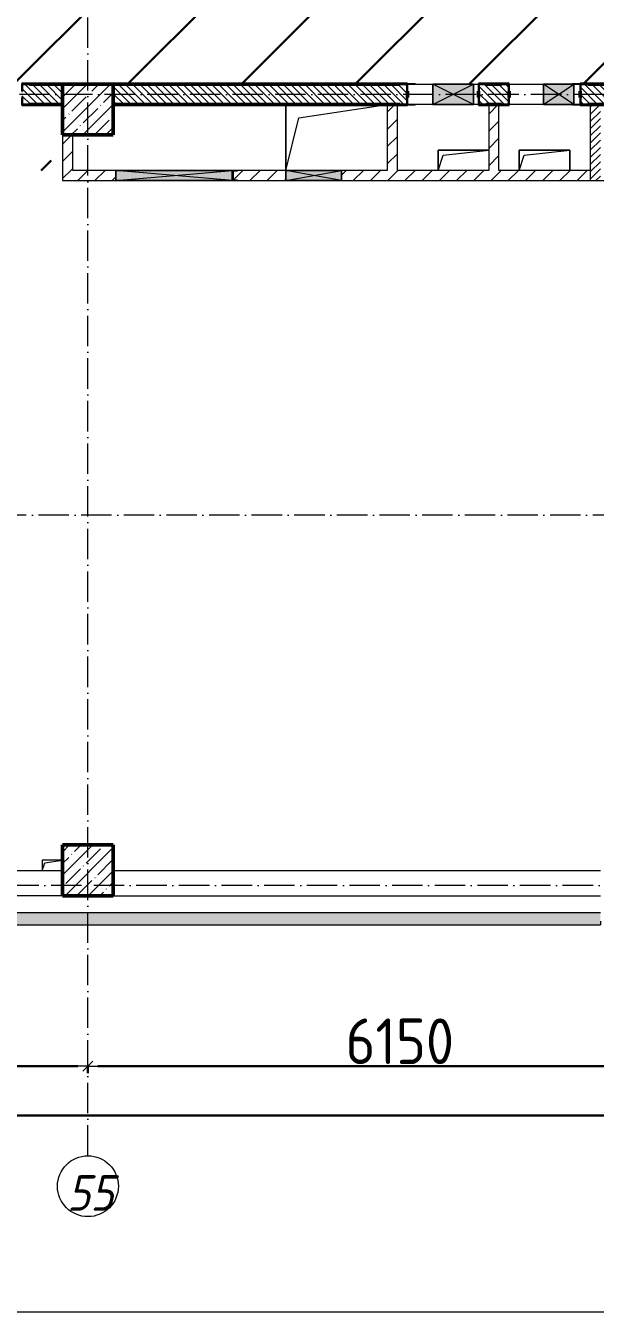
# Model space of a CAD drawing. Header units: millimetres. Extents: x 35697 to 388678, y -91946 to 171347.
# Drawn here: x 117797 to 123410, y 57688 to 70372 of the extents above; entities that cross this region are included whole.
import ezdxf

# ---------------------------------------------------------------- set-up
doc = ezdxf.new("R2010")
doc.units = ezdxf.units.MM
doc.linetypes.add('50_200_ШТРИХ_1Т_ш5_п1_п1_', pattern=[700, 500, -100, 0, -100])
for name, color, linetype, lineweight in [('2.1) ПГП окна 2.8 м', 5, 'Continuous', 30), ('3.1) ЖБ окна 1.2 м', 102, 'Continuous', 30), ('A-____-____-DIMS', 7, 'Continuous', 9), ('A-DETL-GENF-OTLN', 7, 'Continuous', 9), ('A-FLOR-____-OTLN', 7, 'Continuous', 9), ('A-GENM-____-MCUT', 7, 'Continuous', 25), ('A-GENM-____-OTLN', 7, 'Continuous', 9), ('A-GENM-____-OTLN-1', 7, 'Continuous', 25), ('A-GLAZ-____-OTLN', 7, 'Continuous', 9), ('A-WALL-____-MCUT-2', 7, 'Continuous', 50), ('A-WALL-____-OTLN', 7, 'Continuous', 9), ('A-WALL-____-PATT-1', 7, 'Continuous', 9), ('A-WALL-FNSH-MCUT-1', 7, 'Continuous', 9), ('I-WALL-____-OTLN', 7, 'Continuous', 9), ('S-COLS-____-MCUT', 7, 'Continuous', 50), ('S-COLS-____-OTLN', 7, 'Continuous', 9), ('S-GRID-____-IDEN', 7, 'Continuous', 9), ('S-GRID-____-OTLN-1', 7, '50_200_ШТРИХ_1Т_ш5_п1_п1_', 9)]:
    doc.layers.add(name, color=color, linetype=linetype, lineweight=lineweight)
doc.layers.add('A-GLAZ-____-OTLN-1', color=7, linetype='Continuous', lineweight=9, true_color=0xc0c0c0)
doc.styles.add('ISOCPEUR_I', font='isocpeui.ttf', dxfattribs={"width": 0.9, "height": 2.5})
doc.styles.add('СПДС', font='isocpeur.ttf', dxfattribs={"width": 0.9})
doc.dimstyles.new('Размера А3', dxfattribs={"dimtxt": 200, "dimasz": 100, "dimexe": 70, "dimexo": 100, "dimgap": 20, "dimtad": 1, "dimdec": 0, "dimrnd": 10, "dimzin": 0, "dimdsep": 46, "dimtxsty": 'СПДС', "dimblk": 'ARROWHEAD_6', "dimcen": 1, "dimclrd": 256, "dimclre": 256, "dimclrt": 256, "dimazin": 0, "dimtfac": 1, "dimtdec": 0, "dimtmove": 2, "dimatfit": 3, "dimfxl": 1, "dimtolj": 1, "dimtzin": 0, "dimarcsym": 0})
pattern_1 = [(45, (50979.8, 168109.95), (-561.266, 561.266), [])]
pattern_2 = [(135, (43259.71, 63713.66), (-35.35534, -35.35534), [])]
pattern_3 = [(45, (43259.71, 63713.66), (-84.85281, 84.85281), [])]

# ---------------------------------------------------------------- blocks, each defined once
blk = doc.blocks.new('BSC_Колонна _Прямоугольная - 500х500-V57-АР1_План отверстий 2 этажа в осях 1-64_А-ГГ')
at = {"layer": 'S-COLS-____-OTLN'}
h = blk.add_hatch(dxfattribs=at)
h.set_pattern_fill('FP_86', color=256, style=0, pattern_type=2)
h.set_pattern_definition([(45, (-75150, 1668.96), (-114.04925, 114.04925), []), (45, (-75035.95, 1668.96), (-114.04925, 114.04925), [201.613, -40.323, 3.353, -36.97])])
h.paths.add_polyline_path([(-250, -250), (250, -250), (250, 250), (-250, 250)], flags=0)
at = {"layer": 'S-COLS-____-MCUT'}
for p, q in [((250, 250), (-250, 250)), ((-250, 250), (-250, -250)), ((250, -250), (250, 250)), ((-250, -250), (250, -250))]:
    blk.add_line(p, q, dxfattribs=at)
blk = doc.blocks.new('BSC_Колонна _Прямоугольная - 500х500-V58-АР1_План отверстий 2 этажа в осях 1-64_А-ГГ')
at = {"layer": 'S-COLS-____-OTLN'}
h = blk.add_hatch(dxfattribs=at)
h.set_pattern_fill('FP_87', color=256, style=0, pattern_type=2)
h.set_pattern_definition([(45, (-75150, -5831.04), (-114.04925, 114.04925), []), (45, (-75035.95, -5831.04), (-114.04925, 114.04925), [201.613, -40.323, 3.353, -36.97])])
h.paths.add_polyline_path([(-250, -250), (250, -250), (250, 250), (-250, 250)], flags=0)
at = {"layer": 'S-COLS-____-MCUT'}
for p, q in [((250, 250), (-250, 250)), ((-250, 250), (-250, -250)), ((250, -250), (250, 250)), ((-250, -250), (250, -250))]:
    blk.add_line(p, q, dxfattribs=at)
blk = doc.blocks.new('154_Стойка_СКБ_Уголок - СМ-2180_200-28268025-АР1_План отверстий 2 этажа в осях 1-64_А-ГГ')
at = {"layer": 'A-GENM-____-MCUT'}
for p, q in [((125, 156), (125, 81)), ((200, 156), (125, 156)), ((131, 81), (131, 150)), ((131, 150), (200, 150)), ((200, 150), (200, 156)), ((125, 81), (131, 81)), ((131, 19), (125, 19)), ((125, 19), (125, -56)), ((131, -50), (131, 19)), ((125, -56), (200, -56)), ((200, -50), (131, -50)), ((200, -56), (200, -50))]:
    blk.add_line(p, q, dxfattribs=at)
blk = doc.blocks.new('Фахверк_СКБ_Уголок - 200_3960_зеркало-28268689-АР1_План отверстий 2 этажа в осях 1-64_А-ГГ')
at = {"layer": 'A-GENM-____-MCUT'}
for p, q in [((200, 156), (125, 156)), ((125, 156), (125, 81)), ((131, 81), (131, 150)), ((131, 150), (200, 150)), ((200, 150), (200, 156)), ((125, 81), (131, 81)), ((131, 19), (125, 19)), ((125, 19), (125, -56)), ((131, -50), (131, 19)), ((125, -56), (200, -56)), ((200, -50), (131, -50)), ((200, -56), (200, -50))]:
    blk.add_line(p, q, dxfattribs=at)
blk = doc.blocks.new('Фахверк_СКБ_Уголок - 200_3960-28268576-АР1_План отверстий 2 этажа в осях 1-64_А-ГГ')
at = {"layer": 'A-GENM-____-MCUT'}
for p, q in [((200, 156), (125, 156)), ((125, 156), (125, 81)), ((131, 81), (131, 150)), ((131, 150), (200, 150)), ((200, 150), (200, 156)), ((125, 81), (131, 81)), ((131, 19), (125, 19)), ((125, 19), (125, -56)), ((131, -50), (131, 19)), ((125, -56), (200, -56)), ((200, -50), (131, -50)), ((200, -56), (200, -50))]:
    blk.add_line(p, q, dxfattribs=at)
blk = doc.blocks.new('Стойка_Влож_Уголок_Опорный - Уголок-28213941-АР1_План отверстий 2 этажа в осях 1-64_А-ГГ')
at = {"layer": 'A-GENM-____-OTLN'}
for p, q in [((-212, -6), (-212, 0)), ((0, 0), (0, -6)), ((-212, -75), (-212, -6)), ((-212, -6), (-206, -6)), ((-212, -75), (-206, -75)), ((-6, -6), (0, -6)), ((-6, -75), (0, -75)), ((0, -6), (0, -75))]:
    blk.add_line(p, q, dxfattribs=at)
blk = doc.blocks.new('154_Фахверк_СКБ_Швеллер - Тип_100_3960-28494444-АР1_План отверстий 2 этажа в осях 1-64_А-ГГ')
at = {"layer": 'A-GENM-____-MCUT'}
for p, q in [((125, 50), (175, 50)), ((125, -50), (125, 50)), ((128, 47), (128, -47)), ((175, 47), (128, 47)), ((175, 50), (175, 47)), ((175, -50), (125, -50)), ((128, -47), (175, -47)), ((175, -47), (175, -50))]:
    blk.add_line(p, q, dxfattribs=at)
blk = doc.blocks.new('AR_Отверстие прямоугольное _в плите_ - AR_Отверстие прямоугольное _в плите_-30229432-АР1_План отверстий 2 этажа в осях 1-64_А-ГГ')
at = {"layer": 'A-GENM-____-OTLN'}
for p, q in [((250, 100), (-250, 100)), ((-250, 100), (-250, -100)), ((-250, -100), (-200, 50)), ((-200, 50), (250, 100))]:
    blk.add_line(p, q, dxfattribs=at)
blk = doc.blocks.new('AR_Отверстие прямоугольное _в плите_ - AR_Отверстие прямоугольное _в плите_-V147-АР1_План отверстий 2 этажа в осях 1-64_А-ГГ')
at = {"layer": 'A-GENM-____-OTLN'}
for p, q in [((250, 100), (-250, 100)), ((-250, 100), (-250, -100)), ((-250, -100), (-200, 50)), ((-200, 50), (250, 100)), ((250, -100), (250, 100))]:
    blk.add_line(p, q, dxfattribs=at)
blk = doc.blocks.new('AR_Отверстие прямоугольное _в плите_ - AR_Отверстие прямоугольное _в плите_-V161-АР1_План отверстий 2 этажа в осях 1-64_А-ГГ')
at = {"layer": 'A-GENM-____-OTLN'}
for p, q in [((100, 50), (-100, 50)), ((-100, 50), (-100, -50)), ((-100, -50), (-75, 25)), ((-75, 25), (100, 50))]:
    blk.add_line(p, q, dxfattribs=at)
blk = doc.blocks.new('AR_Отверстие прямоугольное _в плите_ - AR_Отверстие прямоугольное _в плите_-30552580-АР1_План отверстий 2 этажа в осях 1-64_А-ГГ')
at = {"layer": 'A-GENM-____-OTLN'}
for p, q in [((-500, 325), (-500, -325)), ((-370, 195), (500, 325)), ((-500, -325), (-370, 195))]:
    blk.add_line(p, q, dxfattribs=at)
blk = doc.blocks.new('Отлив_СКБ - Отлив витража_120_НВФ-31885342-АР1_План отверстий 2 этажа в осях 1-64_А-ГГ')
at = {"layer": 'A-GLAZ-____-OTLN-1'}
for points in [[(0, 0), (0, -2), (7800, -2), (7800, 0), (2809, 0)], [(0, -2), (0, -120), (7800, -120), (7800, -2), (2809, -2)]]:
    blk.add_hatch(color=256, dxfattribs=at).paths.add_polyline_path(points, flags=0)
at = {"layer": 'A-GLAZ-____-OTLN'}
for p, q in [((0, 0), (7800, 0)), ((7800, -2), (0, -2)), ((0, -120), (0, -83)), ((0, -120), (7800, -120)), ((7800, -83), (7800, -120))]:
    blk.add_line(p, q, dxfattribs=at)
blk = doc.blocks.new('AR_Отверстие прямоугольное _в стене_ - AR_Отверстие прямоугольное _в стене__ЭОМ-36405854-АР1_План отверстий 2 этажа в осях 1-64_А-ГГ')
at = {"layer": 'A-GLAZ-____-OTLN'}
blk.add_hatch(color=256, dxfattribs=at).paths.add_polyline_path([(200, 100), (-200, 100), (-200, -100), (200, -100), (200, 85)], flags=0)
at = {"layer": 'A-DETL-GENF-OTLN'}
for p, q in [((-200, -100), (-200, 100)), ((-200, 100), (200, 100)), ((200, 100), (-200, -100)), ((-200, 100), (200, -100)), ((200, 100), (-200, 100)), ((-200, 100), (-200, -100)), ((200, 100), (200, -100)), ((200, -100), (200, 100)), ((200, -100), (-200, -100)), ((-200, -100), (200, -100))]:
    blk.add_line(p, q, dxfattribs=at)
blk = doc.blocks.new('AR_Отверстие прямоугольное _в стене__БезПР - AR_Отверстие прямоугольное _в стене__БезПР-36392850-АР1_План отверстий 2 этажа в осях 1-64_А-ГГ')
at = {"layer": 'A-GLAZ-____-OTLN'}
blk.add_hatch(color=256, dxfattribs=at).paths.add_polyline_path([(150, 100), (-150, 100), (-150, -100), (150, -100), (150, 85)], flags=0)
at = {"layer": 'A-DETL-GENF-OTLN'}
for p, q in [((-150, -100), (-150, 100)), ((-150, 100), (150, 100)), ((150, 100), (-150, -100)), ((-150, 100), (150, -100)), ((150, 100), (-150, 100)), ((-150, 100), (-150, -100)), ((150, 100), (150, -100)), ((150, -100), (150, 100)), ((150, -100), (-150, -100)), ((-150, -100), (150, -100))]:
    blk.add_line(p, q, dxfattribs=at)
blk = doc.blocks.new('AR_Отверстие прямоугольное _в стене_ - AR_Отверстие прямоугольное _в стене__ОВ-36863857-АР1_План отверстий 2 этажа в осях 1-64_А-ГГ')
at = {"layer": 'A-GLAZ-____-OTLN'}
blk.add_hatch(color=256, dxfattribs=at).paths.add_polyline_path([(275, 50), (-275, 50), (-275, -50), (275, -50)], flags=0)
at = {"layer": 'A-DETL-GENF-OTLN'}
for p, q in [((-275, -50), (-275, 50)), ((-275, 50), (275, 50)), ((275, 50), (-275, -50)), ((-275, 50), (275, -50)), ((275, 50), (-275, 50)), ((-275, 50), (-275, -50)), ((275, 50), (275, -50)), ((275, -50), (275, 50)), ((275, -50), (-275, -50)), ((-275, -50), (275, -50))]:
    blk.add_line(p, q, dxfattribs=at)
blk = doc.blocks.new('AR_Отверстие прямоугольное _в стене_ - AR_Отверстие прямоугольное _в стене__ОВ-36863931-АР1_План отверстий 2 этажа в осях 1-64_А-ГГ')
at = {"layer": 'A-GLAZ-____-OTLN'}
blk.add_hatch(color=256, dxfattribs=at).paths.add_polyline_path([(575, 50), (-575, 50), (-575, -50), (575, -50), (575, 47)], flags=0)
at = {"layer": 'A-DETL-GENF-OTLN'}
for p, q in [((-575, 50), (575, 50)), ((575, 50), (-575, -50)), ((-575, 50), (575, -50)), ((575, 50), (-575, 50)), ((575, 50), (575, -50)), ((575, -50), (575, 50)), ((575, -50), (-575, -50)), ((-575, -50), (575, -50))]:
    blk.add_line(p, q, dxfattribs=at)
blk = doc.blocks.new('Ось сетки - Круг_Ø6_00__ISO-2_5_0_9K_-25732049-АР1_План отверстий 2 этажа в осях 1-64_А-ГГ')
at = {"layer": 'S-GRID-____-IDEN'}
blk.add_circle((0, 0), 3, dxfattribs=at)
blk = doc.blocks.new('ARROWHEAD_6')
at = {"color": 0, "linetype": 'Continuous'}
for p, q in [((0, 0), (-1, 0)), ((-0.5, -0.5), (0.5, 0.5))]:
    blk.add_line(p, q, dxfattribs=at)
blk = doc.blocks.new('*D1904')
at = {"layer": 'A-____-____-DIMS', "lineweight": -2, "transparency": 16777216}
for p, q in [((56558, 455423), (56558, 455347)), ((56658, 455417), (59458, 455417)), ((59558, 455423), (59558, 455347))]:
    blk.add_line(p, q, dxfattribs=at)
at = {"layer": 'Defpoints', "color": 0, "transparency": 16777216}
for p in [(56558, 455523), (59558, 455523), (59558, 455417)]:
    blk.add_point(p, dxfattribs=at)
at = {"layer": 'A-____-____-DIMS', "lineweight": -2, "transparency": 16777216, "xscale": 100, "yscale": 100, "zscale": 100, "rotation": 180}
blk.add_blockref('ARROWHEAD_6', (56558, 455417), dxfattribs=at)
at = {"layer": 'A-____-____-DIMS', "lineweight": -2, "transparency": 16777216, "xscale": 100, "yscale": 100, "zscale": 100}
blk.add_blockref('ARROWHEAD_6', (59558, 455417), dxfattribs=at)
at = {"layer": 'A-____-____-DIMS', "transparency": 16777216, "insert": (58058, 455662), "char_height": 450, "attachment_point": 5, "style": 'СПДС'}
blk.add_mtext('\\A1;3000', dxfattribs=at)
blk = doc.blocks.new('*D1905')
at = {"layer": 'A-____-____-DIMS', "lineweight": -2, "transparency": 16777216}
for p, q in [((59558, 455423), (59558, 455347)), ((59658, 455417), (65608, 455417)), ((65708, 455423), (65708, 455347))]:
    blk.add_line(p, q, dxfattribs=at)
at = {"layer": 'Defpoints', "color": 0, "transparency": 16777216}
for p in [(59558, 455523), (65708, 455523), (65708, 455417)]:
    blk.add_point(p, dxfattribs=at)
at = {"layer": 'A-____-____-DIMS', "lineweight": -2, "transparency": 16777216, "xscale": 100, "yscale": 100, "zscale": 100, "rotation": 180}
blk.add_blockref('ARROWHEAD_6', (59558, 455417), dxfattribs=at)
at = {"layer": 'A-____-____-DIMS', "lineweight": -2, "transparency": 16777216, "xscale": 100, "yscale": 100, "zscale": 100}
blk.add_blockref('ARROWHEAD_6', (65708, 455417), dxfattribs=at)
at = {"layer": 'A-____-____-DIMS', "transparency": 16777216, "insert": (62633, 455662), "char_height": 450, "attachment_point": 5, "style": 'СПДС'}
blk.add_mtext('\\A1;6150', dxfattribs=at)
blk = doc.blocks.new('*D1911')
at = {"layer": 'A-____-____-DIMS', "lineweight": -2, "transparency": 16777216}
for p, q in [((-17942, 454935), (-17942, 454859)), ((-17842, 454929), (85458, 454929)), ((85558, 454935), (85558, 454859))]:
    blk.add_line(p, q, dxfattribs=at)
at = {"layer": 'Defpoints', "color": 0, "transparency": 16777216}
for p in [(-17942, 455035), (85558, 455035), (85558, 454929)]:
    blk.add_point(p, dxfattribs=at)
at = {"layer": 'A-____-____-DIMS', "lineweight": -2, "transparency": 16777216, "xscale": 100, "yscale": 100, "zscale": 100, "rotation": 180}
blk.add_blockref('ARROWHEAD_6', (-17942, 454929), dxfattribs=at)
at = {"layer": 'A-____-____-DIMS', "lineweight": -2, "transparency": 16777216, "xscale": 100, "yscale": 100, "zscale": 100}
blk.add_blockref('ARROWHEAD_6', (85558, 454929), dxfattribs=at)
at = {"layer": 'A-____-____-DIMS', "transparency": 16777216, "insert": (33808, 455174), "char_height": 450, "attachment_point": 5, "style": 'СПДС'}
blk.add_mtext('\\A1;103500', dxfattribs=at)
blk = doc.blocks.new('2этаж')
at = {"layer": 'S-GRID-____-OTLN-1', "color": 251, "ltscale": 0.6, "true_color": 0x636466}
for p, q in [((59558.3, 454533.3), (59558.3, 469166.5)), ((74727.1, 464997), (-20260.4, 464997)), ((88359, 460847), (-20260.4, 460847)), ((88482.7, 457197), (-20260.4, 457197))]:
    blk.add_line(p, q, dxfattribs=at)
at = {"layer": 'S-GRID-____-IDEN', "insert": (59353.4, 454342.1), "char_height": 350, "width": 404.05, "attachment_point": 1, "style": 'ISOCPEUR_I'}
blk.add_mtext('55', dxfattribs=at)
at = {"layer": 'A-____-____-DIMS'}
for base, p1, p2, picture, middle in [((59558.3, 455417.4), (56558.3, 455523.5), (59558.3, 455523.5), '*D1904', (58058.3, 455662.4)), ((65708.3, 455417.4), (59558.3, 455523.5), (65708.3, 455523.5), '*D1905', (62633.3, 455662.4)), ((85558.3, 454929.2), (-17941.7, 455035.3), (85558.3, 455035.3), '*D1911', (33808.3, 455174.2))]:
    dim = blk.add_linear_dim(base=base, p1=p1, p2=p2, dimstyle='Размера А3', override={"dimtxt": 450}, dxfattribs=at)
    dim.commit()
    dim.dimension.update_dxf_attribs({"geometry": picture, "text_midpoint": middle})

msp = doc.modelspace()

# ---------------------------------------------------------------- hatches: boundary and pattern name
at = {"layer": '2.1) ПГП окна 2.8 м'}
h = msp.add_hatch(dxfattribs=at)
h.set_pattern_fill('ANSI31', color=5, scale=250)
h.set_pattern_definition(pattern_1)
h.paths.add_polyline_path([(82110, 72895), (132260, 72895), (132260, 69795), (82110, 69795)])
h = msp.add_hatch(dxfattribs=at)
h.set_pattern_fill('ANSI31', color=5, scale=250)
h.set_pattern_definition(pattern_1)
h.paths.add_polyline_path([(118048, 69483), (115772, 69483), (115772, 69183), (115222, 69183), (115222, 68945), (118048, 68945)])
h.paths.add_polyline_path([(108450, 69483), (106230, 69483), (106230, 69083), (100810, 69083), (100810, 69483), (100072, 69483), (100072, 69083), (99348, 69083), (99348, 69483), (97222, 69483), (97222, 69083), (95122, 69083), (95122, 68945), (100200, 68945), (100200, 69362), (100680, 69362), (100680, 68945), (108450, 68945)])
h.paths.add_polyline_path([(113210, 69483), (112210, 69483), (112210, 68945), (113210, 68945)])
h.paths.add_polyline_path([(90860, 69785), (89393, 69614, -1), (89393, 69564), (90307, 68945), (90860, 68945)])
at = {"layer": 'A-WALL-____-PATT-1'}
h = msp.add_hatch(dxfattribs=at)
h.set_pattern_fill('FP_6', color=256, style=0, pattern_type=2)
h.set_pattern_definition(pattern_2)
h.paths.add_polyline_path([(117966, 69595), (118160, 69595), (118160, 69795), (117766, 69795), (117766, 69726), (117760, 69726), (117760, 69664), (117766, 69664), (117766, 69595), (117835, 69595)], flags=0)
h.paths.add_polyline_path([(115660, 69595), (116054, 69595), (116054, 69664), (116060, 69664), (116060, 69726), (116054, 69726), (116054, 69795), (115660, 69795), (115660, 69635)], flags=0)
h = msp.add_hatch(dxfattribs=at)
h.set_pattern_fill('FP_6', color=256, style=0, pattern_type=2)
h.set_pattern_definition(pattern_2)
h.paths.add_polyline_path([(123266, 69595), (124410, 69595), (124410, 69795), (123266, 69795), (123266, 69726), (123260, 69726), (123260, 69664), (123266, 69664), (123266, 69596)], flags=0)
h.paths.add_polyline_path([(122335, 69595), (122554, 69595), (122554, 69664), (122560, 69664), (122560, 69726), (122554, 69726), (122554, 69795), (122266, 69795), (122266, 69726), (122260, 69726), (122260, 69664), (122266, 69664), (122266, 69595)], flags=0)
h.paths.add_polyline_path([(121014, 69595), (121554, 69595), (121554, 69664), (121560, 69664), (121560, 69726), (121554, 69726), (121554, 69795), (118660, 69795), (118660, 69595)], flags=0)
h = msp.add_hatch(dxfattribs=at)
h.set_pattern_fill('FP_4', color=256, style=0, pattern_type=2)
h.set_pattern_definition(pattern_3)
h.paths.add_polyline_path([(121460, 68945), (121460, 69595), (121360, 69595), (121360, 68945)], flags=0)
h = msp.add_hatch(dxfattribs=at)
h.set_pattern_fill('FP_4', color=256, style=0, pattern_type=2)
h.set_pattern_definition(pattern_3)
h.paths.add_polyline_path([(122460, 68945), (122460, 69595), (122360, 69595), (122360, 68945)], flags=0)
h = msp.add_hatch(dxfattribs=at)
h.set_pattern_fill('FP_5', color=256, style=0, pattern_type=2)
h.set_pattern_definition([(45, (43259.71, 63713.66), (-35.35534, 35.35534), [])])
h.paths.add_polyline_path([(123460, 68845), (123460, 69595), (123360, 69595), (123360, 68845)], flags=0)
h = msp.add_hatch(dxfattribs=at)
h.set_pattern_fill('FP_4', color=256, style=0, pattern_type=2)
h.set_pattern_definition(pattern_3)
h.paths.add_polyline_path([(118260, 68945), (118260, 69295), (118160, 69295), (118160, 68945)], flags=0)
h = msp.add_hatch(dxfattribs=at)
h.set_pattern_fill('FP_4', color=256, style=0, pattern_type=2)
h.set_pattern_definition(pattern_3)
h.paths.add_polyline_path([(123360, 68845), (123360, 68945), (120910, 68945), (120910, 68845), (122782, 68845)], flags=0)
h.paths.add_polyline_path([(118160, 68845), (118685, 68845), (118685, 68945), (118160, 68945)], flags=0)
h.paths.add_polyline_path([(120360, 68845), (120360, 68945), (119885, 68945), (119885, 68942), (119838, 68942), (119838, 68848), (119885, 68848), (119885, 68845)], flags=0)

# ---------------------------------------------------------------- linework, layer by layer
at = {"color": 1, "lineweight": 0}
msp.add_lwpolyline([(35697, 156516), (148933, 156516), (148933, 57688), (35697, 57688)], close=True, dxfattribs=at)
at = {"layer": 'A-FLOR-____-OTLN'}
for p, q in [((120360, 68945), (120360, 69595)), ((121860, 69145), (122360, 69145)), ((121860, 68945), (121860, 69145)), ((122660, 69145), (123160, 69145)), ((122660, 68945), (122660, 69145)), ((123160, 69145), (123160, 68945))]:
    msp.add_line(p, q, dxfattribs=at)
at = {"layer": 'A-WALL-____-MCUT-2'}
for p, q in [((118160, 69795), (117835, 69795)), ((121485, 69795), (118660, 69795)), ((122485, 69795), (122335, 69795)), ((124410, 69795), (123335, 69795)), ((121560, 69664), (121560, 69726)), ((122260, 69726), (122260, 69664)), ((122560, 69664), (122560, 69726)), ((123260, 69726), (123260, 69664)), ((117835, 69595), (118160, 69595)), ((118660, 69595), (121485, 69595)), ((122335, 69595), (122485, 69595)), ((123335, 69595), (124410, 69595))]:
    msp.add_line(p, q, dxfattribs=at)
at = {"layer": 'A-WALL-____-OTLN'}
for p, q in [((115660, 62045), (118160, 62045)), ((118660, 62045), (123460, 62045)), ((118160, 61795), (115660, 61795)), ((118660, 61795), (123460, 61795))]:
    msp.add_line(p, q, dxfattribs=at)
at = {"layer": 'A-WALL-FNSH-MCUT-1'}
for p, q in [((121360, 69595), (121360, 68945)), ((121460, 68945), (121460, 69595)), ((122360, 69595), (122360, 68945)), ((122460, 68945), (122460, 69595)), ((123360, 69595), (123360, 68845)), ((118160, 69295), (118160, 68845)), ((118260, 68945), (118260, 69295)), ((118685, 68945), (118260, 68945)), ((120360, 68945), (119885, 68945)), ((121360, 68945), (120910, 68945)), ((122360, 68945), (121460, 68945)), ((123360, 68945), (122460, 68945)), ((118160, 68845), (118685, 68845)), ((119885, 68845), (120360, 68845)), ((120910, 68845), (124410, 68845))]:
    msp.add_line(p, q, dxfattribs=at)
at = {"layer": 'I-WALL-____-OTLN'}
for p, q in [((121560, 69795), (121810, 69795)), ((122210, 69795), (122260, 69795)), ((122560, 69795), (122900, 69795)), ((123200, 69795), (123260, 69795)), ((121810, 69595), (121560, 69595)), ((122260, 69595), (122210, 69595)), ((122900, 69595), (122560, 69595)), ((123260, 69595), (123200, 69595))]:
    msp.add_line(p, q, dxfattribs=at)

# ---------------------------------------------------------------- block references
at = {"layer": '3.1) ЖБ окна 1.2 м'}
msp.add_blockref('2этаж', (58851, -395302), dxfattribs=at)
at = {"layer": 'A-GENM-____-OTLN'}
for p, rotation in [((121560, 69801), 89.99999999999955), ((123260, 69589), 269.9999999999995)]:
    msp.add_blockref('Стойка_Влож_Уголок_Опорный - Уголок-28213941-АР1_План отверстий 2 этажа в осях 1-64_А-ГГ', p, dxfattribs=dict(at, rotation=rotation))
for name, p in [('AR_Отверстие прямоугольное _в плите_ - AR_Отверстие прямоугольное _в плите_-30552580-АР1_План отверстий 2 этажа в осях 1-64_А-ГГ', (120860, 69270)), ('AR_Отверстие прямоугольное _в плите_ - AR_Отверстие прямоугольное _в плите_-30229432-АР1_План отверстий 2 этажа в осях 1-64_А-ГГ', (122110, 69045)), ('AR_Отверстие прямоугольное _в плите_ - AR_Отверстие прямоугольное _в плите_-V147-АР1_План отверстий 2 этажа в осях 1-64_А-ГГ', (122910, 69045)), ('AR_Отверстие прямоугольное _в плите_ - AR_Отверстие прямоугольное _в плите_-V161-АР1_План отверстий 2 этажа в осях 1-64_А-ГГ', (118060, 62095))]:
    msp.add_blockref(name, p, dxfattribs=at)
at = {"layer": 'A-GENM-____-OTLN-1'}
for name, p in [('Фахверк_СКБ_Уголок - 200_3960-28268576-АР1_План отверстий 2 этажа в осях 1-64_А-ГГ', (117635, 69645)), ('Фахверк_СКБ_Уголок - 200_3960_зеркало-28268689-АР1_План отверстий 2 этажа в осях 1-64_А-ГГ', (122135, 69645)), ('154_Стойка_СКБ_Уголок - СМ-2180_200-28268025-АР1_План отверстий 2 этажа в осях 1-64_А-ГГ', (123135, 69645)), ('154_Фахверк_СКБ_Швеллер - Тип_100_3960-28494444-АР1_План отверстий 2 этажа в осях 1-64_А-ГГ', (119710, 68895))]:
    msp.add_blockref(name, p, dxfattribs=at)
at = {"layer": 'A-GENM-____-OTLN-1', "rotation": 180}
for name, p in [('154_Стойка_СКБ_Уголок - СМ-2180_200-28268025-АР1_План отверстий 2 этажа в осях 1-64_А-ГГ', (121685, 69745)), ('Фахверк_СКБ_Уголок - 200_3960-28268576-АР1_План отверстий 2 этажа в осях 1-64_А-ГГ', (122685, 69745))]:
    msp.add_blockref(name, p, dxfattribs=at)
at = {"layer": 'A-GLAZ-____-OTLN', "rotation": 180}
for name, p in [('AR_Отверстие прямоугольное _в стене_ - AR_Отверстие прямоугольное _в стене__ЭОМ-36405854-АР1_План отверстий 2 этажа в осях 1-64_А-ГГ', (122010, 69695)), ('AR_Отверстие прямоугольное _в стене__БезПР - AR_Отверстие прямоугольное _в стене__БезПР-36392850-АР1_План отверстий 2 этажа в осях 1-64_А-ГГ', (123050, 69695)), ('AR_Отверстие прямоугольное _в стене_ - AR_Отверстие прямоугольное _в стене__ОВ-36863931-АР1_План отверстий 2 этажа в осях 1-64_А-ГГ', (119260, 68895)), ('AR_Отверстие прямоугольное _в стене_ - AR_Отверстие прямоугольное _в стене__ОВ-36863857-АР1_План отверстий 2 этажа в осях 1-64_А-ГГ', (120635, 68895))]:
    msp.add_blockref(name, p, dxfattribs=at)
at = {"layer": 'A-GLAZ-____-OTLN'}
msp.add_blockref('Отлив_СКБ - Отлив витража_120_НВФ-31885342-АР1_План отверстий 2 этажа в осях 1-64_А-ГГ', (115660, 61628), dxfattribs=at)
at = {"layer": 'S-COLS-____-OTLN'}
for name, p in [('BSC_Колонна _Прямоугольная - 500х500-V58-АР1_План отверстий 2 этажа в осях 1-64_А-ГГ', (118410, 69545)), ('BSC_Колонна _Прямоугольная - 500х500-V57-АР1_План отверстий 2 этажа в осях 1-64_А-ГГ', (118410, 62045))]:
    msp.add_blockref(name, p, dxfattribs=at)
at = {"layer": 'S-GRID-____-IDEN', "xscale": 99.99999999999993, "yscale": 99.99999999999993, "zscale": 99.99999999999993}
msp.add_blockref('Ось сетки - Круг_Ø6_00__ISO-2_5_0_9K_-25732049-АР1_План отверстий 2 этажа в осях 1-64_А-ГГ', (118410, 58931), dxfattribs=at)

doc.saveas('drawing.dxf')
